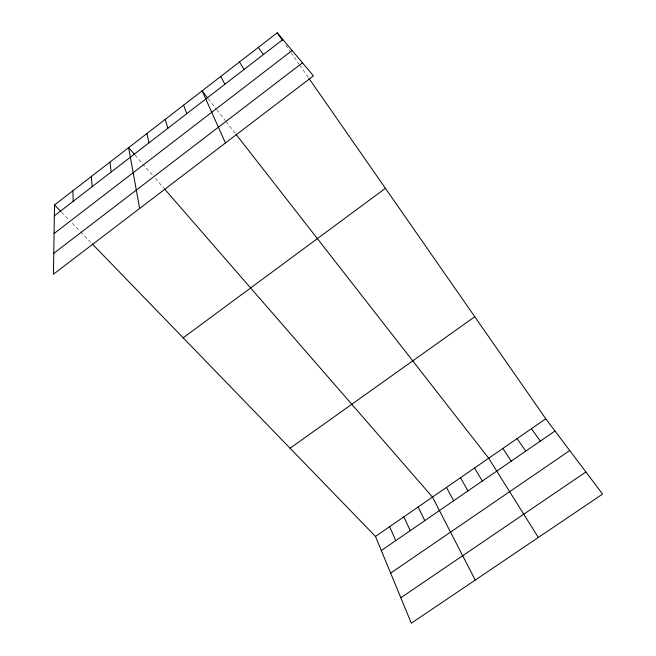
<?xml version="1.0" encoding="UTF-8"?>
<svg xmlns="http://www.w3.org/2000/svg" width="656" height="656" viewBox="0 0 656 656"><rect width="100%" height="100%" fill="white"/><g stroke="black" fill="none" stroke-linecap="round" stroke-linejoin="round"><path stroke-width="0.49" stroke-dasharray="3.28 2.46" d="M61.615 212.282L68.708 219.604M72.25 223.261L79.819 231.084M80.508 231.798L90.856 242.474M135.095 155.119L152.635 175.283M155.251 178.293L163.762 188.083M208.239 98.703L216.193 108.904M216.8 109.683L225.443 120.753M226.058 121.549L235.34 133.455M285.844 45.198L290.444 51.808M291.018 52.636L299.136 64.296M299.71 65.124L308.369 77.564"/><path stroke-width="0.98" d="M54.53 204.959L53.423 274.233L313.461 75.842L277.217 32.8L54.53 204.959L60.91 211.552M54.358 215.84L282.884 39.524M54.079 233.536L292.125 50.496M53.759 253.323L302.482 62.804M183.172 337.824L385.425 188.321M290.067 448.228L474.764 316.725M375.486 536.444L545.784 418.79L602.577 494.099L411.345 623.2L375.486 536.444L92.25 243.917M381.316 550.548L554.992 431.008M390.64 573.106L569.744 450.565M400.824 597.764L585.89 471.976M134.447 154.373L128.625 147.682L139.638 208.46M164.426 188.846L432.476 497.068L475.223 580.076M207.624 97.916L202.122 90.856L225.459 142.992M235.971 134.25L488.679 458.241L538.338 537.469M258.292 47.437L263.45 54.522M531.417 428.712L540.347 441.094M277.217 32.8L282.392 40.237M308.927 78.376L545.784 418.79M517.117 438.593L525.751 451.139M502.873 448.433L511.221 461.143M239.465 61.984L244.114 69.438M474.542 468.007L482.324 481.028M460.471 477.732L467.966 490.909M446.441 487.416L453.665 500.749M220.744 76.465L224.893 84.271M418.143 506.973L424.801 520.618M403.866 516.838L410.246 530.638M389.648 526.661L395.748 540.61M183.598 105.181L186.763 113.685M165.173 119.425L167.854 128.273M146.854 133.586L149.051 142.778M109.946 162.114L111.192 171.987M91.373 176.48L92.143 186.689M72.906 190.757L73.193 201.302"/></g></svg>
